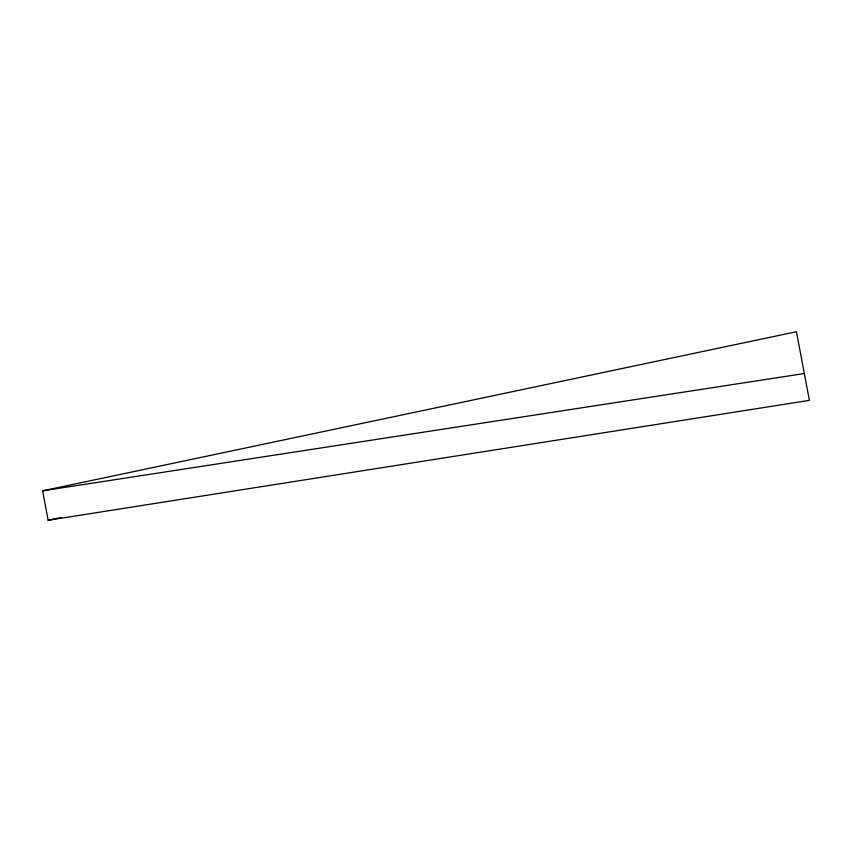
<?xml version="1.0" encoding="UTF-8"?>
<svg xmlns="http://www.w3.org/2000/svg" width="852" height="852" viewBox="0 0 852 852"><rect width="100%" height="100%" fill="white"/><g stroke="black" fill="none" stroke-linecap="round" stroke-linejoin="round"><path stroke-width="1.28" d="M48.159 520.274L809.4 400.365L796.428 331.726L42.6 490.827L48.159 520.274L61.174 517.483M42.6 490.827L804.331 373.527"/></g></svg>
